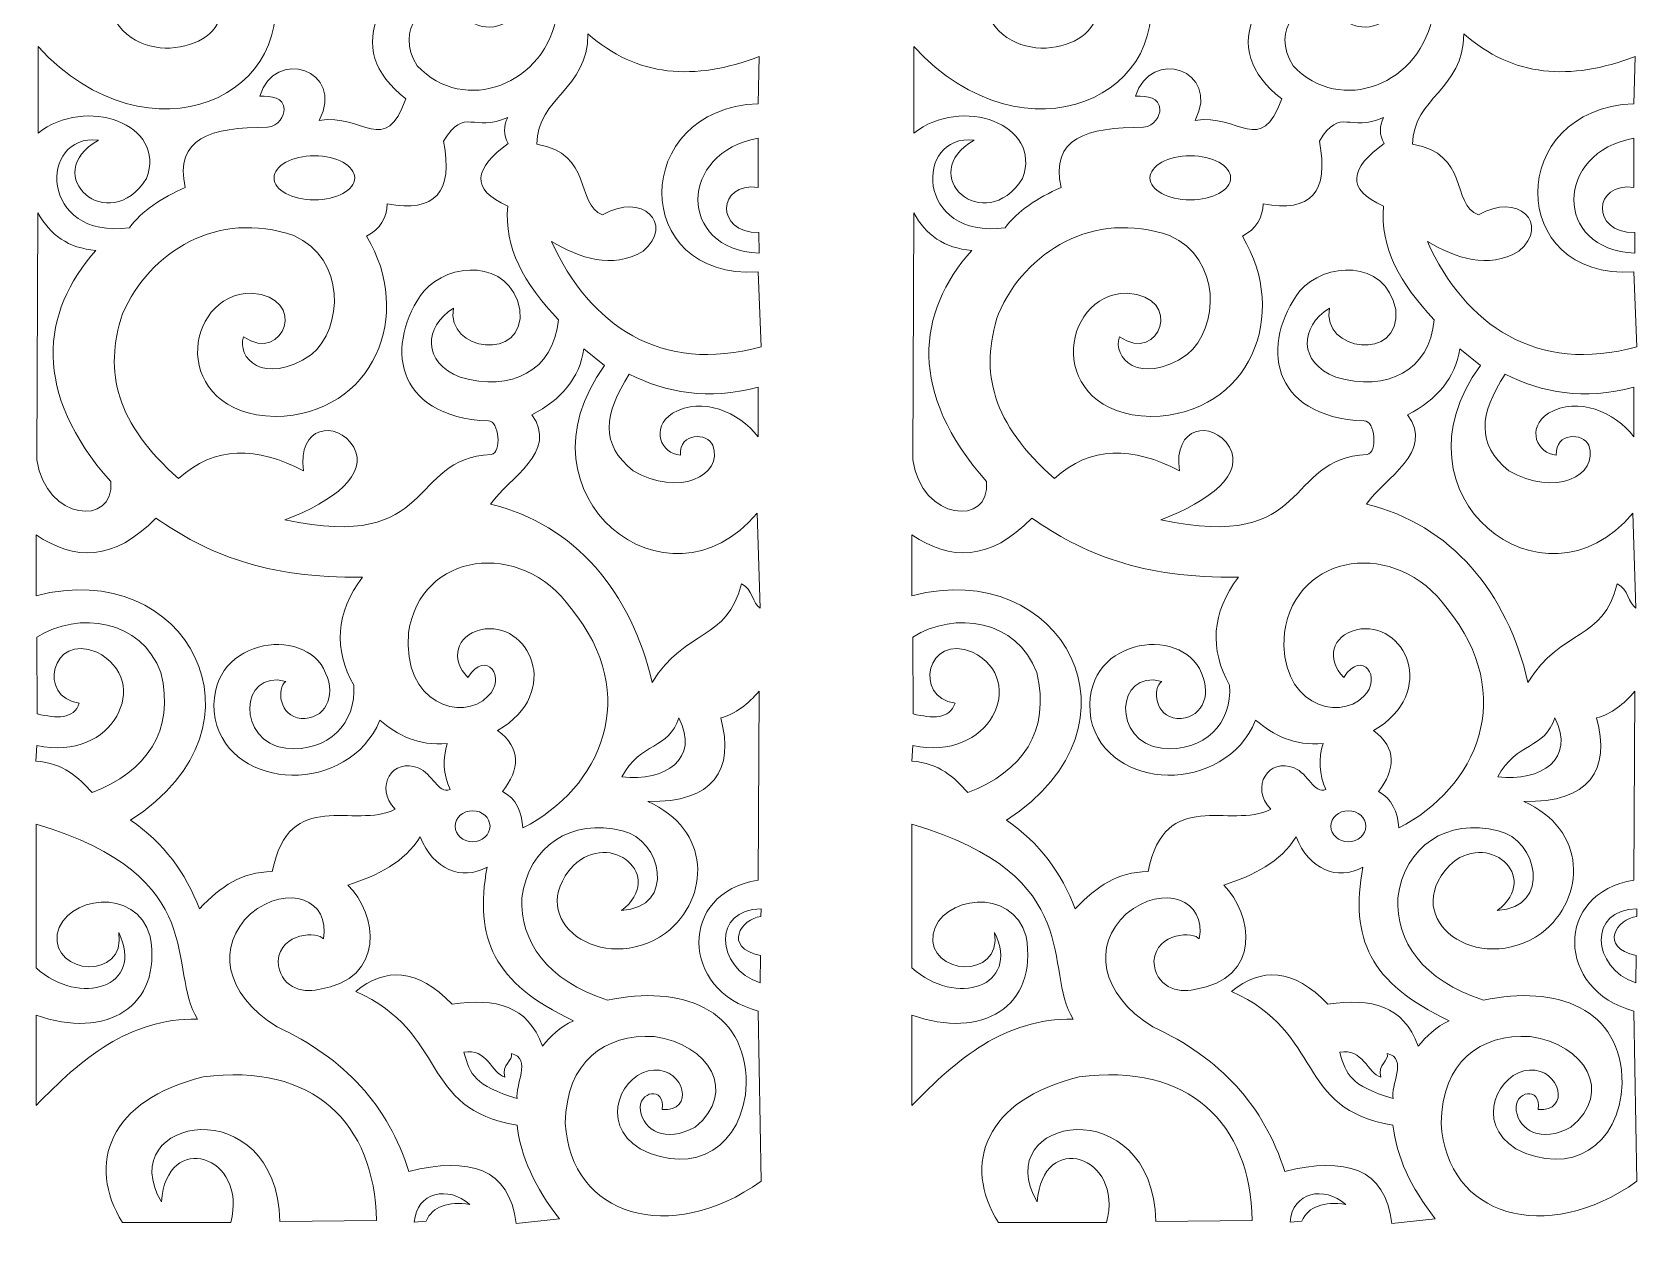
# Model space of a CAD drawing. Header units: centimetres. Extents: x -28 to 27.9, y -37.3 to 36.5.
# Drawn here: x -28 to 27.9, y -37.3 to 5 of the extents above; entities that cross this region are included whole.
import ezdxf

# ---------------------------------------------------------------- set-up
doc = ezdxf.new("R2010")
doc.units = ezdxf.units.CM
doc.header["$MEASUREMENT"] = 0
doc.layers.add('layer 1', color=7, linetype='Continuous')

msp = doc.modelspace()

# ---------------------------------------------------------------- linework, layer by layer
at = {"layer": 'layer 1', "color": 142, "lineweight": 9}
for centre, major_axis, ratio in [((-18.13329, -0.11687), (1.40384, 0), 0.54666486), ((-12.62921, -22.67544), (0.60776, 0), 0.88732394)]:
    msp.add_ellipse(centre, major_axis=major_axis, ratio=ratio, dxfattribs=at)
at = {"layer": 'layer 1', "color": 242, "lineweight": 9}
for centre, major_axis, ratio in [((12.34673, -0.11687), (1.40384, 0), 0.54666486), ((17.85081, -22.67544), (0.60776, 0), 0.88732394)]:
    msp.add_ellipse(centre, major_axis=major_axis, ratio=ratio, dxfattribs=at)
at = {"layer": 'layer 1', "color": 142, "lineweight": 9}
for points, knots in [([(-12.13463, 17.32818), (-13.34751, 17.15406), (-14.02668, 17.63919), (-14.46329, 18.42402), (-14.46329, 18.42402), (-15.19386, 17.67066), (-16.01574, 17.16841), (-16.92893, 16.91724), (-16.92893, 16.91724), (-14.8651, 14.85053), (-17.41226, 11.71098), (-19.53713, 13.3536), (-19.53713, 13.3536), (-20.81126, 14.94777), (-18.39053, 16.00138), (-17.79089, 14.44928), (-17.79089, 14.44928), (-16.89752, 15.90758), (-18.5411, 16.76924), (-20.03361, 16.02432), (-20.03361, 16.02432), (-21.90465, 14.98772), (-21.04685, 11.95895), (-18.78385, 11.57312), (-18.78385, 11.57312), (-16.81356, 10.5474), (-15.40115, 9.09506), (-14.98321, 6.88224), (-14.98321, 6.88224), (-11.71686, 9.30701), (-10.09359, 6.17793), (-11.46534, 5.28534), (-11.46534, 5.28534), (-12.23003, 4.88588), (-12.99158, 5.30722), (-13.10001, 5.992), (-13.10001, 5.992), (-14.3475, 6.22326), (-15.34842, 5.02188), (-14.55521, 3.78352), (-14.55521, 3.78352), (-12.93022, 2.05619), (-10.05694, 3.09694), (-9.67601, 5.6496), (-9.67601, 5.6496), (-10.46447, 6.5812), (-11.02238, 7.53706), (-10.94289, 8.56), (-10.94289, 8.56), (-14.86337, 9.34182), (-13.03153, 11.52747), (-16.69521, 13.11392), (-16.69521, 13.11392), (-15.5881, 14.15824), (-13.91605, 13.83296), (-13.47665, 12.80576), (-13.47665, 12.80576), (-11.98425, 13.07988), (-10.79156, 12.78321), (-10.25809, 11.23072), (-10.25809, 11.23072), (-10.04482, 11.60452), (-9.72953, 11.94122), (-9.26513, 12.22368), (-9.26513, 12.22368), (-11.84663, 13.56674), (-12.65759, 15.30034), (-12.13463, 17.32818)], [0, 0, 0, 0, 0.05555556, 0.05555556, 0.05555556, 0.05555556, 0.11111111, 0.11111111, 0.11111111, 0.11111111, 0.16666667, 0.16666667, 0.16666667, 0.16666667, 0.22222222, 0.22222222, 0.22222222, 0.22222222, 0.27777778, 0.27777778, 0.27777778, 0.27777778, 0.33333333, 0.33333333, 0.33333333, 0.33333333, 0.38888889, 0.38888889, 0.38888889, 0.38888889, 0.44444444, 0.44444444, 0.44444444, 0.44444444, 0.5, 0.5, 0.5, 0.5, 0.55555556, 0.55555556, 0.55555556, 0.55555556, 0.61111111, 0.61111111, 0.61111111, 0.61111111, 0.66666667, 0.66666667, 0.66666667, 0.66666667, 0.72222222, 0.72222222, 0.72222222, 0.72222222, 0.77777778, 0.77777778, 0.77777778, 0.77777778, 0.83333333, 0.83333333, 0.83333333, 0.83333333, 0.88888889, 0.88888889, 0.88888889, 0.88888889, 1, 1, 1, 1]), ([(-27.75035, 1.4385), (-27.75035, 1.4385), (-27.75035, 4.45206), (-27.75035, 4.45206), (-27.75035, 4.45206), (-23.87341, 0.23435), (-18.44199, 2.76417), (-19.66853, 6.98619), (-19.66853, 6.98619), (-20.8209, 9.81019), (-25.46573, 7.92618), (-23.27967, 5.85388), (-23.27967, 5.85388), (-22.44305, 7.12684), (-21.10994, 6.28834), (-21.38609, 5.61536), (-21.38609, 5.61536), (-21.54304, 4.14585), (-25.05834, 3.58658), (-25.42641, 6.40288), (-25.42641, 6.40288), (-25.41306, 9.00958), (-23.21454, 10.45047), (-20.46161, 10.272), (-20.46161, 10.272), (-17.9335, 10.11801), (-15.85628, 8.08642), (-15.87345, 5.61536), (-15.87345, 5.61536), (-16.38705, 4.50827), (-16.07889, 3.5153), (-14.94897, 2.63648), (-14.94897, 2.63648), (-15.67154, 0.60053), (-16.44053, 2.1385), (-17.96209, 1.8832), (-17.96209, 1.8832), (-17.04617, 3.63945), (-19.53428, 4.44694), (-20.03361, 2.72208), (-20.03361, 2.72208), (-19.61328, 2.75435), (-19.2041, 2.66419), (-19.18617, 2.27696), (-19.18617, 2.27696), (-19.18258, 2.04319), (-19.37807, 1.68559), (-19.75969, 1.64352), (-19.75969, 1.64352), (-21.74587, 1.64942), (-23.00712, 1.27285), (-22.62729, -0.45368), (-22.62729, -0.45368), (-23.46908, -0.81887), (-24.13963, -1.2697), (-24.57041, -1.84896), (-24.57041, -1.84896), (-27.70714, -2.29195), (-27.75035, 1.4385), (-25.64897, 1.1984), (-25.64897, 1.1984), (-27.74903, 0), (-25.28947, -2.20848), (-23.97121, -0.13696), (-23.97121, -0.13696), (-23.25468, 1.75896), (-26.10711, 2.75409), (-27.75035, 1.4385)], [0, 0, 0, 0, 0.05555556, 0.05555556, 0.05555556, 0.05555556, 0.11111111, 0.11111111, 0.11111111, 0.11111111, 0.16666667, 0.16666667, 0.16666667, 0.16666667, 0.22222222, 0.22222222, 0.22222222, 0.22222222, 0.27777778, 0.27777778, 0.27777778, 0.27777778, 0.33333333, 0.33333333, 0.33333333, 0.33333333, 0.38888889, 0.38888889, 0.38888889, 0.38888889, 0.44444444, 0.44444444, 0.44444444, 0.44444444, 0.5, 0.5, 0.5, 0.5, 0.55555556, 0.55555556, 0.55555556, 0.55555556, 0.61111111, 0.61111111, 0.61111111, 0.61111111, 0.66666667, 0.66666667, 0.66666667, 0.66666667, 0.72222222, 0.72222222, 0.72222222, 0.72222222, 0.77777778, 0.77777778, 0.77777778, 0.77777778, 0.83333333, 0.83333333, 0.83333333, 0.83333333, 0.88888889, 0.88888889, 0.88888889, 0.88888889, 1, 1, 1, 1]), ([(-2.65409, 4.1096), (-4.90137, 3.2408), (-6.91324, 3.39206), (-8.61269, 4.89725), (-8.61269, 4.89725), (-8.62473, 2.93385), (-10.36589, 2.69957), (-10.39505, 1.06144), (-10.39505, 1.06144), (-8.41483, 0.71904), (-9.0711, -1.01008), (-8.10097, -1.40384), (-8.10097, -1.40384), (-6.73707, -0.59919), (-5.58431, -1.70627), (-6.69713, -2.67072), (-6.69713, -2.67072), (-7.78643, -3.31023), (-8.87781, -2.90495), (-9.88145, -2.32832), (-9.88145, -2.32832), (-8.56056, -5.24768), (-6.0725, -6.95409), (-2.58833, -5.992), (-2.58833, -5.992), (-2.58833, -5.992), (-2.69105, -3.38976), (-2.69105, -3.38976), (-2.69105, -3.38976), (-7.15658, -3.66368), (-7.15086, 2.29408), (-2.69105, 2.46528), (-2.69105, 2.46528), (-2.69105, 2.46528), (-2.65409, 4.1096), (-2.65409, 4.1096)], [0, 0, 0, 0, 0.1, 0.1, 0.1, 0.1, 0.2, 0.2, 0.2, 0.2, 0.3, 0.3, 0.3, 0.3, 0.4, 0.4, 0.4, 0.4, 0.5, 0.5, 0.5, 0.5, 0.6, 0.6, 0.6, 0.6, 0.7, 0.7, 0.7, 0.7, 0.8, 0.8, 0.8, 0.8, 1, 1, 1, 1]), ([(-11.40513, 1.98592), (-12.59497, 1.43523), (-12.88601, 2.3911), (-13.63929, 1.16416), (-13.63929, 1.16416), (-13.28832, -0.61631), (-13.9379, -1.33829), (-15.59571, -1.01874), (-15.59571, -1.01874), (-15.60712, -1.50951), (-15.8468, -1.88615), (-16.31475, -2.14866), (-16.31475, -2.14866), (-14.6725, -4.85643), (-16.03196, -8.34031), (-19.50289, -8.42304), (-19.50289, -8.42304), (-23.21359, -8.30531), (-22.69722, -4.14805), (-20.32743, -4.12688), (-20.32743, -4.12688), (-18.33946, -4.24044), (-19.18585, -6.6017), (-20.59857, -5.6496), (-20.59857, -5.6496), (-20.84027, -6.33746), (-19.94637, -7.3989), (-18.23601, -6.26592), (-18.23601, -6.26592), (-17.12977, -5.33886), (-17.02615, -2.92465), (-18.85233, -2.12288), (-18.85233, -2.12288), (-21.51163, -1.20981), (-23.86847, -2.68212), (-24.81009, -4.84496), (-24.81009, -4.84496), (-25.48063, -6.89936), (-25.0241, -8.66272), (-22.85841, -10.58016), (-22.85841, -10.58016), (-21.60293, -9.42168), (-20.13061, -9.45591), (-18.50993, -10.30624), (-18.50993, -10.30624), (-18.74105, -8.76542), (-17.36575, -8.50291), (-16.76369, -9.48448), (-16.76369, -9.48448), (-16.25577, -10.42036), (-17.41992, -11.34484), (-19.16049, -12.01824), (-19.16049, -12.01824), (-13.82692, -13.14139), (-14.9257, -9.88855), (-11.97865, -9.74128), (-11.97865, -9.74128), (-11.59486, -9.6942), (-11.71041, -8.5386), (-12.07709, -8.57284), (-12.07709, -8.57284), (-15.39196, -8.43552), (-15.69155, -5.86679), (-14.31553, -4.04032), (-14.31553, -4.04032), (-13.46952, -3.07374), (-11.35639, -2.8951), (-10.97834, -4.69629), (-10.97834, -4.69629), (-10.79162, -6.53987), (-13.58364, -6.15195), (-13.28954, -4.64493), (-13.28954, -4.64493), (-14.33385, -5.30118), (-14.37258, -6.53412), (-13.06577, -7.05344), (-13.06577, -7.05344), (-11.28387, -7.56847), (-9.80585, -6.83801), (-9.64177, -5.0504), (-9.64177, -5.0504), (-10.83782, -3.7807), (-11.53999, -2.54237), (-11.40513, -1.09568), (-11.40513, -1.09568), (-12.73339, -0.51645), (-12.57073, 0.22542), (-11.38801, 1.07856), (-11.38801, 1.07856), (-11.55352, 1.38103), (-11.55922, 1.68348), (-11.40513, 1.98592)], [0, 0, 0, 0, 0.04166667, 0.04166667, 0.04166667, 0.04166667, 0.08333333, 0.08333333, 0.08333333, 0.08333333, 0.125, 0.125, 0.125, 0.125, 0.16666667, 0.16666667, 0.16666667, 0.16666667, 0.20833333, 0.20833333, 0.20833333, 0.20833333, 0.25, 0.25, 0.25, 0.25, 0.29166667, 0.29166667, 0.29166667, 0.29166667, 0.33333333, 0.33333333, 0.33333333, 0.33333333, 0.375, 0.375, 0.375, 0.375, 0.41666667, 0.41666667, 0.41666667, 0.41666667, 0.45833333, 0.45833333, 0.45833333, 0.45833333, 0.5, 0.5, 0.5, 0.5, 0.54166667, 0.54166667, 0.54166667, 0.54166667, 0.58333333, 0.58333333, 0.58333333, 0.58333333, 0.625, 0.625, 0.625, 0.625, 0.66666667, 0.66666667, 0.66666667, 0.66666667, 0.70833333, 0.70833333, 0.70833333, 0.70833333, 0.75, 0.75, 0.75, 0.75, 0.79166667, 0.79166667, 0.79166667, 0.79166667, 0.83333333, 0.83333333, 0.83333333, 0.83333333, 0.875, 0.875, 0.875, 0.875, 0.91666667, 0.91666667, 0.91666667, 0.91666667, 1, 1, 1, 1]), ([(-2.66297, -2.01962), (-2.66297, -2.01962), (-2.65681, -2.7392), (-2.65681, -2.7392), (-2.65681, -2.7392), (-5.53017, -2.60224), (-5.44457, 0.78752), (-2.69105, 1.26688), (-2.69105, 1.26688), (-2.69105, 1.26688), (-2.69105, -0.44512), (-2.69105, -0.44512), (-2.69105, -0.44512), (-4.10621, -0.25093), (-4.21527, -2.03408), (-2.66297, -2.01962)], [0, 0, 0, 0, 0.2, 0.2, 0.2, 0.2, 0.4, 0.4, 0.4, 0.4, 0.6, 0.6, 0.6, 0.6, 1, 1, 1, 1]), ([(-27.75473, -1.33536), (-27.33816, -2.09006), (-26.69902, -2.56656), (-25.73457, -2.63648), (-25.73457, -2.63648), (-27.66061, -4.80499), (-27.95735, -7.58984), (-25.22097, -10.68288), (-25.22097, -10.68288), (-25.07544, -12.26402), (-27.47796, -12.04708), (-27.78897, -9.9296), (-27.78897, -9.9296), (-27.78897, -9.9296), (-27.75473, -1.33536), (-27.75473, -1.33536)], [0, 0, 0, 0, 0.2, 0.2, 0.2, 0.2, 0.4, 0.4, 0.4, 0.4, 0.6, 0.6, 0.6, 0.6, 1, 1, 1, 1]), ([(-8.75153, -6.06048), (-8.90917, -7.08411), (-9.54118, -7.8331), (-10.56625, -8.35456), (-10.56625, -8.35456), (-9.62465, -9.66709), (-11.35377, -10.5345), (-12.00433, -11.4704), (-12.00433, -11.4704), (-9.05866, -12.16407), (-7.0901, -14.55688), (-6.38147, -17.67021), (-6.38147, -17.67021), (-5.19128, -15.7748), (-3.76141, -16.22484), (-3.27313, -14.24384), (-3.27313, -14.24384), (-2.87652, -14.42074), (-2.89079, -14.92293), (-2.62257, -15.08272), (-2.62257, -15.08272), (-2.62257, -15.08272), (-2.72529, -11.77856), (-2.72529, -11.77856), (-2.72529, -11.77856), (-5.82545, -15.51072), (-11.33523, -11.15653), (-8.03249, -6.64256), (-8.03249, -6.64256), (-8.03249, -6.64256), (-8.75153, -6.06048), (-8.75153, -6.06048)], [0, 0, 0, 0, 0.11111111, 0.11111111, 0.11111111, 0.11111111, 0.22222222, 0.22222222, 0.22222222, 0.22222222, 0.33333333, 0.33333333, 0.33333333, 0.33333333, 0.44444444, 0.44444444, 0.44444444, 0.44444444, 0.55555556, 0.55555556, 0.55555556, 0.55555556, 0.66666667, 0.66666667, 0.66666667, 0.66666667, 0.77777778, 0.77777778, 0.77777778, 0.77777778, 1, 1, 1, 1]), ([(-7.17649, -6.95072), (-8.06982, -8.32893), (-8.18973, -9.38468), (-7.03953, -10.30624), (-7.03953, -10.30624), (-5.4759, -11.23071), (-3.88375, -10.48883), (-4.26609, -9.416), (-4.26609, -9.416), (-4.45869, -8.98514), (-5.43025, -8.94805), (-5.39601, -9.7584), (-5.39601, -9.7584), (-6.06016, -9.7202), (-6.45606, -8.82964), (-5.66993, -8.3032), (-5.66993, -8.3032), (-4.61349, -7.70969), (-3.37657, -8.26324), (-2.69105, -9.12496), (-2.69105, -9.12496), (-2.69105, -9.12496), (-2.69105, -7.39584), (-2.69105, -7.39584), (-2.69105, -7.39584), (-4.44308, -7.86392), (-5.88114, -7.57855), (-7.17649, -6.95072)], [0, 0, 0, 0, 0.125, 0.125, 0.125, 0.125, 0.25, 0.25, 0.25, 0.25, 0.375, 0.375, 0.375, 0.375, 0.5, 0.5, 0.5, 0.5, 0.625, 0.625, 0.625, 0.625, 0.75, 0.75, 0.75, 0.75, 1, 1, 1, 1]), ([(-27.81884, -12.53346), (-27.81884, -12.53346), (-27.81884, -14.65665), (-27.81884, -14.65665), (-27.81884, -14.65665), (-22.60992, -13.26459), (-19.37512, -19.13232), (-24.53132, -22.46451), (-24.53132, -22.46451), (-23.36847, -23.24932), (-22.61223, -24.3052), (-22.13417, -25.54656), (-22.13417, -25.54656), (-21.3494, -24.73894), (-20.69303, -24.28516), (-19.60004, -24.24525), (-19.60004, -24.24525), (-18.99699, -21.28238), (-16.75042, -22.80495), (-15.32561, -22.0848), (-15.32561, -22.0848), (-16.0789, -21.29728), (-15.3827, -20.27008), (-14.52097, -20.64672), (-14.52097, -20.64672), (-14.01308, -20.83789), (-13.83903, -21.55978), (-13.40817, -21.4), (-13.40817, -21.4), (-13.65428, -20.86357), (-13.67568, -20.32713), (-13.51089, -19.79072), (-13.51089, -19.79072), (-14.5234, -19.88889), (-15.23237, -19.50497), (-15.85633, -18.98608), (-15.85633, -18.98608), (-16.93136, -21.59423), (-21.03016, -21.49147), (-21.59153, -18.93472), (-21.59153, -18.93472), (-22.03096, -16.1256), (-18.41258, -15.62424), (-17.74488, -17.34624), (-17.74488, -17.34624), (-17.35113, -18.17085), (-17.78804, -18.97179), (-18.59553, -18.92616), (-18.59553, -18.92616), (-19.35737, -18.84645), (-19.46041, -17.88611), (-19.12625, -17.6336), (-19.12625, -17.6336), (-20.74597, -17.19492), (-20.85288, -19.75932), (-19.12625, -19.96192), (-19.12625, -19.96192), (-17.64523, -20.11895), (-16.65225, -19.05754), (-16.76369, -17.77056), (-16.76369, -17.77056), (-17.45706, -16.51508), (-17.4057, -15.25961), (-16.45553, -14.00416), (-16.45553, -14.00416), (-19.81618, -14.06901), (-21.93025, -13.16431), (-23.64593, -11.94976), (-23.64593, -11.94976), (-25.11181, -13.46768), (-26.48994, -13.43538), (-27.81884, -12.53346)], [0, 0, 0, 0, 0.05263158, 0.05263158, 0.05263158, 0.05263158, 0.10526316, 0.10526316, 0.10526316, 0.10526316, 0.15789474, 0.15789474, 0.15789474, 0.15789474, 0.21052632, 0.21052632, 0.21052632, 0.21052632, 0.26315789, 0.26315789, 0.26315789, 0.26315789, 0.31578947, 0.31578947, 0.31578947, 0.31578947, 0.36842105, 0.36842105, 0.36842105, 0.36842105, 0.42105263, 0.42105263, 0.42105263, 0.42105263, 0.47368421, 0.47368421, 0.47368421, 0.47368421, 0.52631579, 0.52631579, 0.52631579, 0.52631579, 0.57894737, 0.57894737, 0.57894737, 0.57894737, 0.63157895, 0.63157895, 0.63157895, 0.63157895, 0.68421053, 0.68421053, 0.68421053, 0.68421053, 0.73684211, 0.73684211, 0.73684211, 0.73684211, 0.78947368, 0.78947368, 0.78947368, 0.78947368, 0.84210526, 0.84210526, 0.84210526, 0.84210526, 0.89473684, 0.89473684, 0.89473684, 0.89473684, 1, 1, 1, 1]), ([(-11.75513, -19.34552), (-10.92767, -19.95469), (-10.99044, -20.69656), (-11.58393, -21.4684), (-11.58393, -21.4684), (-11.11024, -21.71593), (-10.9144, -22.16822), (-10.87441, -22.73536), (-10.87441, -22.73536), (-8.1633, -21.33743), (-6.72509, -18.12466), (-9.19665, -15.09984), (-9.19665, -15.09984), (-10.9486, -12.64028), (-14.46008, -13.14239), (-14.85385, -15.93864), (-14.85385, -15.93864), (-15.09098, -18.40396), (-12.99423, -19.06715), (-12.09291, -18.15409), (-12.09291, -18.15409), (-11.43093, -17.52065), (-12.14308, -16.48262), (-12.79185, -17.49664), (-12.79185, -17.49664), (-13.41102, -16.85749), (-13.20558, -16.0443), (-12.34673, -15.836), (-12.34673, -15.836), (-10.66579, -15.47646), (-9.46422, -18.01019), (-11.75513, -19.34552)], [0, 0, 0, 0, 0.11111111, 0.11111111, 0.11111111, 0.11111111, 0.22222222, 0.22222222, 0.22222222, 0.22222222, 0.33333333, 0.33333333, 0.33333333, 0.33333333, 0.44444444, 0.44444444, 0.44444444, 0.44444444, 0.55555556, 0.55555556, 0.55555556, 0.55555556, 0.66666667, 0.66666667, 0.66666667, 0.66666667, 0.77777778, 0.77777778, 0.77777778, 0.77777778, 1, 1, 1, 1]), ([(-27.78897, -16.0928), (-26.33337, -15.17714), (-24.15697, -15.48089), (-23.47473, -17.32544), (-23.47473, -17.32544), (-22.98253, -19.36699), (-23.97264, -20.77369), (-25.87153, -21.50272), (-25.87153, -21.50272), (-26.34874, -20.97238), (-26.86364, -20.47794), (-27.82321, -20.40704), (-27.82321, -20.40704), (-27.82321, -20.40704), (-27.78897, -19.8592), (-27.78897, -19.8592), (-27.78897, -19.8592), (-25.13821, -20.47554), (-23.72581, -17.61365), (-25.70889, -16.61496), (-25.70889, -16.61496), (-27.29823, -15.94271), (-27.78054, -18.2012), (-26.31665, -18.38688), (-26.31665, -18.38688), (-26.5031, -18.9716), (-27.11062, -18.91467), (-27.77828, -18.76608), (-27.77828, -18.76608), (-27.77828, -18.76608), (-27.78897, -16.0928), (-27.78897, -16.0928)], [0, 0, 0, 0, 0.11111111, 0.11111111, 0.11111111, 0.11111111, 0.22222222, 0.22222222, 0.22222222, 0.22222222, 0.33333333, 0.33333333, 0.33333333, 0.33333333, 0.44444444, 0.44444444, 0.44444444, 0.44444444, 0.55555556, 0.55555556, 0.55555556, 0.55555556, 0.66666667, 0.66666667, 0.66666667, 0.66666667, 0.77777778, 0.77777778, 0.77777778, 0.77777778, 1, 1, 1, 1]), ([(-2.65681, -17.976), (-3.04199, -18.42401), (-3.46999, -18.77212), (-3.99217, -18.90048), (-3.99217, -18.90048), (-3.49709, -20.71806), (-4.2475, -21.85938), (-6.52593, -21.81088), (-6.52593, -21.81088), (-4.33454, -22.79241), (-4.32883, -25.14356), (-5.90961, -26.39904), (-5.90961, -26.39904), (-8.12237, -27.93057), (-10.8822, -25.93614), (-9.12312, -24.04939), (-9.12312, -24.04939), (-7.82826, -22.77989), (-5.87222, -24.39885), (-7.45041, -25.61152), (-7.45041, -25.61152), (-5.52725, -25.49168), (-6.04655, -23.12912), (-7.41617, -22.83808), (-7.41617, -22.83808), (-9.19094, -22.38724), (-10.68038, -23.35737), (-10.90865, -25.1664), (-10.90865, -25.1664), (-10.97715, -26.68153), (-10.05266, -28.034), (-7.92977, -28.72736), (-7.92977, -28.72736), (-5.38526, -28.18512), (-3.11257, -29.00114), (-3.10193, -31.62064), (-3.10193, -31.62064), (-3.18074, -33.81826), (-4.91202, -34.86716), (-6.79985, -33.8976), (-6.79985, -33.8976), (-8.27929, -32.99094), (-7.40046, -31.20903), (-6.32049, -31.1584), (-6.32049, -31.1584), (-5.24764, -31.09561), (-4.87955, -32.63356), (-6.02945, -32.528), (-6.02945, -32.528), (-5.90182, -31.70027), (-6.88565, -31.88429), (-6.78954, -32.57492), (-6.78954, -32.57492), (-6.66753, -33.2442), (-5.93339, -33.71649), (-4.88241, -33.14432), (-4.88241, -33.14432), (-3.39141, -31.90844), (-4.38689, -30.27231), (-6.3039, -29.98893), (-6.3039, -29.98893), (-8.04489, -29.9028), (-9.36455, -30.86213), (-9.40209, -33.00736), (-9.40209, -33.00736), (-9.21526, -36.25534), (-5.75417, -37.27545), (-2.58833, -35.02752), (-2.58833, -35.02752), (-2.58833, -35.02752), (-2.69105, -29.104), (-2.69105, -29.104), (-2.69105, -29.104), (-5.40742, -28.39065), (-5.4759, -24.98948), (-2.69105, -24.55008), (-2.69105, -24.55008), (-2.69105, -24.55008), (-2.65681, -17.976), (-2.65681, -17.976)], [0, 0, 0, 0, 0.04761905, 0.04761905, 0.04761905, 0.04761905, 0.0952381, 0.0952381, 0.0952381, 0.0952381, 0.14285714, 0.14285714, 0.14285714, 0.14285714, 0.19047619, 0.19047619, 0.19047619, 0.19047619, 0.23809524, 0.23809524, 0.23809524, 0.23809524, 0.28571429, 0.28571429, 0.28571429, 0.28571429, 0.33333333, 0.33333333, 0.33333333, 0.33333333, 0.38095238, 0.38095238, 0.38095238, 0.38095238, 0.42857143, 0.42857143, 0.42857143, 0.42857143, 0.47619048, 0.47619048, 0.47619048, 0.47619048, 0.52380952, 0.52380952, 0.52380952, 0.52380952, 0.57142857, 0.57142857, 0.57142857, 0.57142857, 0.61904762, 0.61904762, 0.61904762, 0.61904762, 0.66666667, 0.66666667, 0.66666667, 0.66666667, 0.71428571, 0.71428571, 0.71428571, 0.71428571, 0.76190476, 0.76190476, 0.76190476, 0.76190476, 0.80952381, 0.80952381, 0.80952381, 0.80952381, 0.85714286, 0.85714286, 0.85714286, 0.85714286, 0.9047619, 0.9047619, 0.9047619, 0.9047619, 1, 1, 1, 1]), ([(-7.43329, -20.95488), (-5.92103, -21.12608), (-4.71123, -20.34429), (-5.44737, -18.90048), (-5.44737, -18.90048), (-5.78407, -19.99616), (-6.78844, -19.73936), (-7.43329, -20.95488)], [0, 0, 0, 0, 0.33333333, 0.33333333, 0.33333333, 0.33333333, 1, 1, 1, 1]), ([(-27.81884, -22.60149), (-27.81884, -22.60149), (-27.81884, -27.60126), (-27.81884, -27.60126), (-27.81884, -27.60126), (-26.2968, -28.97592), (-24.01853, -28.27393), (-24.94226, -26.36844), (-24.94226, -26.36844), (-24.67992, -28.05055), (-27.28719, -27.84775), (-27.08277, -26.43139), (-27.08277, -26.43139), (-26.8278, -25.10683), (-24.33155, -24.75345), (-23.84641, -26.50539), (-23.84641, -26.50539), (-23.4086, -28.96085), (-25.39758, -30.11658), (-27.81884, -29.24502), (-27.81884, -29.24502), (-27.81884, -29.24502), (-27.81884, -32.39556), (-27.81884, -32.39556), (-27.81884, -32.39556), (-26.25615, -30.7723), (-24.59034, -29.35528), (-22.20266, -29.382), (-22.20266, -29.382), (-23.2872, -27.68108), (-21.66678, -24.42794), (-27.81884, -22.60149)], [0, 0, 0, 0, 0.11111111, 0.11111111, 0.11111111, 0.11111111, 0.22222222, 0.22222222, 0.22222222, 0.22222222, 0.33333333, 0.33333333, 0.33333333, 0.33333333, 0.44444444, 0.44444444, 0.44444444, 0.44444444, 0.55555556, 0.55555556, 0.55555556, 0.55555556, 0.66666667, 0.66666667, 0.66666667, 0.66666667, 0.77777778, 0.77777778, 0.77777778, 0.77777778, 1, 1, 1, 1]), ([(-14.45145, -23.04122), (-14.99212, -23.92691), (-15.92563, -24.38409), (-16.96913, -24.72128), (-16.96913, -24.72128), (-15.95904, -25.71424), (-15.6082, -27.98611), (-17.98769, -28.35359), (-17.98769, -28.35359), (-18.57945, -28.49518), (-19.35792, -28.26058), (-19.39726, -27.36852), (-19.39726, -27.36852), (-19.30644, -26.33246), (-17.98392, -26.34319), (-17.8189, -26.59602), (-17.8189, -26.59602), (-17.56215, -25.23621), (-19.04798, -24.64693), (-20.35718, -25.7209), (-20.35718, -25.7209), (-21.53845, -26.82227), (-21.29476, -28.49908), (-19.43441, -29.65184), (-19.43441, -29.65184), (-17.08325, -30.73611), (-15.55386, -32.41386), (-14.84625, -34.68512), (-14.84625, -34.68512), (-12.75399, -34.17285), (-11.33444, -34.54662), (-11.11409, -36.49984), (-11.11409, -36.49984), (-11.11409, -36.49984), (-9.60753, -36.32864), (-9.60753, -36.32864), (-9.60753, -36.32864), (-10.46354, -35.24436), (-10.95432, -34.16009), (-11.07985, -33.07584), (-11.07985, -33.07584), (-14.49244, -32.51658), (-13.45382, -29.86869), (-16.69521, -28.4192), (-16.69521, -28.4192), (-15.6623, -27.58314), (-14.55519, -27.60026), (-13.33969, -28.86432), (-13.33969, -28.86432), (-11.81591, -28.6587), (-10.71736, -28.88977), (-10.19817, -30.32808), (-10.19817, -30.32808), (-9.91429, -29.97317), (-9.58512, -29.66199), (-9.11857, -29.4441), (-9.11857, -29.4441), (-11.90631, -28.13157), (-12.57684, -26.56795), (-12.12313, -24.10266), (-12.12313, -24.10266), (-13.02703, -24.58416), (-13.987, -24.1861), (-14.45145, -23.04122)], [0, 0, 0, 0, 0.05882353, 0.05882353, 0.05882353, 0.05882353, 0.11764706, 0.11764706, 0.11764706, 0.11764706, 0.17647059, 0.17647059, 0.17647059, 0.17647059, 0.23529412, 0.23529412, 0.23529412, 0.23529412, 0.29411765, 0.29411765, 0.29411765, 0.29411765, 0.35294118, 0.35294118, 0.35294118, 0.35294118, 0.41176471, 0.41176471, 0.41176471, 0.41176471, 0.47058824, 0.47058824, 0.47058824, 0.47058824, 0.52941176, 0.52941176, 0.52941176, 0.52941176, 0.58823529, 0.58823529, 0.58823529, 0.58823529, 0.64705882, 0.64705882, 0.64705882, 0.64705882, 0.70588235, 0.70588235, 0.70588235, 0.70588235, 0.76470588, 0.76470588, 0.76470588, 0.76470588, 0.82352941, 0.82352941, 0.82352941, 0.82352941, 0.88235294, 0.88235294, 0.88235294, 0.88235294, 1, 1, 1, 1]), ([(-2.58833, -25.54304), (-4.28037, -25.55444), (-4.19476, -27.59172), (-2.62257, -28.12816), (-2.62257, -28.12816), (-2.62257, -28.12816), (-2.60988, -27.16983), (-2.60988, -27.16983), (-2.60988, -27.16983), (-3.93882, -26.88768), (-3.27645, -25.88342), (-2.59197, -25.81759), (-2.59197, -25.81759), (-2.59197, -25.81759), (-2.58833, -25.54304), (-2.58833, -25.54304)], [0, 0, 0, 0, 0.2, 0.2, 0.2, 0.2, 0.4, 0.4, 0.4, 0.4, 0.6, 0.6, 0.6, 0.6, 1, 1, 1, 1]), ([(-12.93147, -30.54047), (-12.69205, -31.33748), (-12.58641, -31.68056), (-11.07129, -32.15136), (-11.07129, -32.15136), (-11.18012, -31.72628), (-10.54057, -30.73896), (-11.27673, -30.58488), (-11.27673, -30.58488), (-11.19868, -30.84877), (-11.63778, -30.95025), (-11.50196, -31.40662), (-11.50196, -31.40662), (-11.95564, -31.28678), (-12.13539, -30.36071), (-12.93147, -30.54047)], [0, 0, 0, 0, 0.2, 0.2, 0.2, 0.2, 0.4, 0.4, 0.4, 0.4, 0.6, 0.6, 0.6, 0.6, 1, 1, 1, 1]), ([(-21.04369, -36.4656), (-21.04369, -36.4656), (-24.81009, -36.4656), (-24.81009, -36.4656), (-24.81009, -36.4656), (-26.08269, -34.43404), (-25.27235, -32.18561), (-22.00241, -31.39808), (-22.00241, -31.39808), (-18.18752, -30.88592), (-16.02469, -33.00595), (-15.97617, -36.39712), (-15.97617, -36.39712), (-15.97617, -36.39712), (-19.33169, -36.43136), (-19.33169, -36.43136), (-19.33169, -36.43136), (-19.44582, -31.78614), (-25.19814, -32.7677), (-23.45761, -35.74656), (-23.45761, -35.74656), (-23.28641, -33.23563), (-20.43474, -34.10088), (-21.04369, -36.4656)], [0, 0, 0, 0, 0.14285714, 0.14285714, 0.14285714, 0.14285714, 0.28571429, 0.28571429, 0.28571429, 0.28571429, 0.42857143, 0.42857143, 0.42857143, 0.42857143, 0.57142857, 0.57142857, 0.57142857, 0.57142857, 0.71428571, 0.71428571, 0.71428571, 0.71428571, 1, 1, 1, 1]), ([(-14.24705, -36.41424), (-14.24705, -36.41424), (-14.65793, -36.44848), (-14.65793, -36.44848), (-14.65793, -36.44848), (-14.56751, -35.39827), (-13.48006, -35.17037), (-12.72337, -35.83216), (-12.72337, -35.83216), (-13.4806, -35.72808), (-14.01486, -35.89061), (-14.24705, -36.41424)], [0, 0, 0, 0, 0.25, 0.25, 0.25, 0.25, 0.5, 0.5, 0.5, 0.5, 1, 1, 1, 1])]:
    msp.add_open_spline(points, degree=3, knots=knots, dxfattribs=at)
at = {"layer": 'layer 1', "color": 242, "lineweight": 9}
for points, knots in [([(18.34539, 17.32818), (17.13251, 17.15406), (16.45334, 17.63919), (16.01673, 18.42402), (16.01673, 18.42402), (15.28616, 17.67066), (14.46428, 17.16841), (13.55109, 16.91724), (13.55109, 16.91724), (15.61492, 14.85053), (13.06776, 11.71098), (10.94289, 13.3536), (10.94289, 13.3536), (9.66876, 14.94777), (12.08949, 16.00138), (12.68913, 14.44928), (12.68913, 14.44928), (13.5825, 15.90758), (11.93892, 16.76924), (10.44641, 16.02432), (10.44641, 16.02432), (8.57537, 14.98772), (9.43317, 11.95895), (11.69617, 11.57312), (11.69617, 11.57312), (13.66646, 10.5474), (15.07887, 9.09506), (15.49681, 6.88224), (15.49681, 6.88224), (18.76316, 9.30701), (20.38643, 6.17793), (19.01468, 5.28534), (19.01468, 5.28534), (18.24999, 4.88588), (17.48844, 5.30722), (17.38001, 5.992), (17.38001, 5.992), (16.13252, 6.22326), (15.1316, 5.02188), (15.92481, 3.78352), (15.92481, 3.78352), (17.5498, 2.05619), (20.42308, 3.09694), (20.80401, 5.6496), (20.80401, 5.6496), (20.01555, 6.5812), (19.45764, 7.53706), (19.53713, 8.56), (19.53713, 8.56), (15.61665, 9.34182), (17.44849, 11.52747), (13.78481, 13.11392), (13.78481, 13.11392), (14.89192, 14.15824), (16.56397, 13.83296), (17.00337, 12.80576), (17.00337, 12.80576), (18.49577, 13.07988), (19.68846, 12.78321), (20.22193, 11.23072), (20.22193, 11.23072), (20.4352, 11.60452), (20.75049, 11.94122), (21.21489, 12.22368), (21.21489, 12.22368), (18.63339, 13.56674), (17.82243, 15.30034), (18.34539, 17.32818)], [0, 0, 0, 0, 0.05555556, 0.05555556, 0.05555556, 0.05555556, 0.11111111, 0.11111111, 0.11111111, 0.11111111, 0.16666667, 0.16666667, 0.16666667, 0.16666667, 0.22222222, 0.22222222, 0.22222222, 0.22222222, 0.27777778, 0.27777778, 0.27777778, 0.27777778, 0.33333333, 0.33333333, 0.33333333, 0.33333333, 0.38888889, 0.38888889, 0.38888889, 0.38888889, 0.44444444, 0.44444444, 0.44444444, 0.44444444, 0.5, 0.5, 0.5, 0.5, 0.55555556, 0.55555556, 0.55555556, 0.55555556, 0.61111111, 0.61111111, 0.61111111, 0.61111111, 0.66666667, 0.66666667, 0.66666667, 0.66666667, 0.72222222, 0.72222222, 0.72222222, 0.72222222, 0.77777778, 0.77777778, 0.77777778, 0.77777778, 0.83333333, 0.83333333, 0.83333333, 0.83333333, 0.88888889, 0.88888889, 0.88888889, 0.88888889, 1, 1, 1, 1]), ([(2.72967, 1.4385), (2.72967, 1.4385), (2.72967, 4.45206), (2.72967, 4.45206), (2.72967, 4.45206), (6.60661, 0.23435), (12.03803, 2.76417), (10.81149, 6.98619), (10.81149, 6.98619), (9.65912, 9.81019), (5.01429, 7.92618), (7.20035, 5.85388), (7.20035, 5.85388), (8.03697, 7.12684), (9.37008, 6.28834), (9.09393, 5.61536), (9.09393, 5.61536), (8.93698, 4.14585), (5.42168, 3.58658), (5.05361, 6.40288), (5.05361, 6.40288), (5.06696, 9.00958), (7.26548, 10.45047), (10.01841, 10.272), (10.01841, 10.272), (12.54652, 10.11801), (14.62374, 8.08642), (14.60657, 5.61536), (14.60657, 5.61536), (14.09297, 4.50827), (14.40113, 3.5153), (15.53105, 2.63648), (15.53105, 2.63648), (14.80848, 0.60053), (14.03949, 2.1385), (12.51793, 1.8832), (12.51793, 1.8832), (13.43385, 3.63945), (10.94574, 4.44694), (10.44641, 2.72208), (10.44641, 2.72208), (10.86674, 2.75435), (11.27592, 2.66419), (11.29385, 2.27696), (11.29385, 2.27696), (11.29744, 2.04319), (11.10195, 1.68559), (10.72033, 1.64352), (10.72033, 1.64352), (8.73415, 1.64942), (7.4729, 1.27285), (7.85273, -0.45368), (7.85273, -0.45368), (7.01094, -0.81887), (6.34039, -1.2697), (5.90961, -1.84896), (5.90961, -1.84896), (2.77288, -2.29195), (2.72967, 1.4385), (4.83105, 1.1984), (4.83105, 1.1984), (2.73099, 0), (5.19055, -2.20848), (6.50881, -0.13696), (6.50881, -0.13696), (7.22534, 1.75896), (4.37291, 2.75409), (2.72967, 1.4385)], [0, 0, 0, 0, 0.05555556, 0.05555556, 0.05555556, 0.05555556, 0.11111111, 0.11111111, 0.11111111, 0.11111111, 0.16666667, 0.16666667, 0.16666667, 0.16666667, 0.22222222, 0.22222222, 0.22222222, 0.22222222, 0.27777778, 0.27777778, 0.27777778, 0.27777778, 0.33333333, 0.33333333, 0.33333333, 0.33333333, 0.38888889, 0.38888889, 0.38888889, 0.38888889, 0.44444444, 0.44444444, 0.44444444, 0.44444444, 0.5, 0.5, 0.5, 0.5, 0.55555556, 0.55555556, 0.55555556, 0.55555556, 0.61111111, 0.61111111, 0.61111111, 0.61111111, 0.66666667, 0.66666667, 0.66666667, 0.66666667, 0.72222222, 0.72222222, 0.72222222, 0.72222222, 0.77777778, 0.77777778, 0.77777778, 0.77777778, 0.83333333, 0.83333333, 0.83333333, 0.83333333, 0.88888889, 0.88888889, 0.88888889, 0.88888889, 1, 1, 1, 1]), ([(27.82593, 4.1096), (25.57865, 3.2408), (23.56678, 3.39206), (21.86733, 4.89725), (21.86733, 4.89725), (21.85529, 2.93385), (20.11413, 2.69957), (20.08497, 1.06144), (20.08497, 1.06144), (22.06519, 0.71904), (21.40892, -1.01008), (22.37905, -1.40384), (22.37905, -1.40384), (23.74295, -0.59919), (24.89571, -1.70627), (23.78289, -2.67072), (23.78289, -2.67072), (22.69359, -3.31023), (21.60221, -2.90495), (20.59857, -2.32832), (20.59857, -2.32832), (21.91946, -5.24768), (24.40752, -6.95409), (27.89169, -5.992), (27.89169, -5.992), (27.89169, -5.992), (27.78897, -3.38976), (27.78897, -3.38976), (27.78897, -3.38976), (23.32344, -3.66368), (23.32916, 2.29408), (27.78897, 2.46528), (27.78897, 2.46528), (27.78897, 2.46528), (27.82593, 4.1096), (27.82593, 4.1096)], [0, 0, 0, 0, 0.1, 0.1, 0.1, 0.1, 0.2, 0.2, 0.2, 0.2, 0.3, 0.3, 0.3, 0.3, 0.4, 0.4, 0.4, 0.4, 0.5, 0.5, 0.5, 0.5, 0.6, 0.6, 0.6, 0.6, 0.7, 0.7, 0.7, 0.7, 0.8, 0.8, 0.8, 0.8, 1, 1, 1, 1]), ([(19.07489, 1.98592), (17.88505, 1.43523), (17.59401, 2.3911), (16.84073, 1.16416), (16.84073, 1.16416), (17.1917, -0.61631), (16.54212, -1.33829), (14.88431, -1.01874), (14.88431, -1.01874), (14.8729, -1.50951), (14.63322, -1.88615), (14.16527, -2.14866), (14.16527, -2.14866), (15.80752, -4.85643), (14.44806, -8.34031), (10.97713, -8.42304), (10.97713, -8.42304), (7.26643, -8.30531), (7.7828, -4.14805), (10.15259, -4.12688), (10.15259, -4.12688), (12.14056, -4.24044), (11.29417, -6.6017), (9.88145, -5.6496), (9.88145, -5.6496), (9.63975, -6.33746), (10.53365, -7.3989), (12.24401, -6.26592), (12.24401, -6.26592), (13.35025, -5.33886), (13.45387, -2.92465), (11.62769, -2.12288), (11.62769, -2.12288), (8.96839, -1.20981), (6.61155, -2.68212), (5.66993, -4.84496), (5.66993, -4.84496), (4.99939, -6.89936), (5.45592, -8.66272), (7.62161, -10.58016), (7.62161, -10.58016), (8.87709, -9.42168), (10.34941, -9.45591), (11.97009, -10.30624), (11.97009, -10.30624), (11.73897, -8.76542), (13.11427, -8.50291), (13.71633, -9.48448), (13.71633, -9.48448), (14.22425, -10.42036), (13.0601, -11.34484), (11.31953, -12.01824), (11.31953, -12.01824), (16.6531, -13.14139), (15.55432, -9.88855), (18.50137, -9.74128), (18.50137, -9.74128), (18.88516, -9.6942), (18.76961, -8.5386), (18.40293, -8.57284), (18.40293, -8.57284), (15.08806, -8.43552), (14.78847, -5.86679), (16.16449, -4.04032), (16.16449, -4.04032), (17.0105, -3.07374), (19.12363, -2.8951), (19.50168, -4.69629), (19.50168, -4.69629), (19.6884, -6.53987), (16.89638, -6.15195), (17.19048, -4.64493), (17.19048, -4.64493), (16.14617, -5.30118), (16.10744, -6.53412), (17.41425, -7.05344), (17.41425, -7.05344), (19.19615, -7.56847), (20.67417, -6.83801), (20.83825, -5.0504), (20.83825, -5.0504), (19.6422, -3.7807), (18.94003, -2.54237), (19.07489, -1.09568), (19.07489, -1.09568), (17.74663, -0.51645), (17.90929, 0.22542), (19.09201, 1.07856), (19.09201, 1.07856), (18.9265, 1.38103), (18.9208, 1.68348), (19.07489, 1.98592)], [0, 0, 0, 0, 0.04166667, 0.04166667, 0.04166667, 0.04166667, 0.08333333, 0.08333333, 0.08333333, 0.08333333, 0.125, 0.125, 0.125, 0.125, 0.16666667, 0.16666667, 0.16666667, 0.16666667, 0.20833333, 0.20833333, 0.20833333, 0.20833333, 0.25, 0.25, 0.25, 0.25, 0.29166667, 0.29166667, 0.29166667, 0.29166667, 0.33333333, 0.33333333, 0.33333333, 0.33333333, 0.375, 0.375, 0.375, 0.375, 0.41666667, 0.41666667, 0.41666667, 0.41666667, 0.45833333, 0.45833333, 0.45833333, 0.45833333, 0.5, 0.5, 0.5, 0.5, 0.54166667, 0.54166667, 0.54166667, 0.54166667, 0.58333333, 0.58333333, 0.58333333, 0.58333333, 0.625, 0.625, 0.625, 0.625, 0.66666667, 0.66666667, 0.66666667, 0.66666667, 0.70833333, 0.70833333, 0.70833333, 0.70833333, 0.75, 0.75, 0.75, 0.75, 0.79166667, 0.79166667, 0.79166667, 0.79166667, 0.83333333, 0.83333333, 0.83333333, 0.83333333, 0.875, 0.875, 0.875, 0.875, 0.91666667, 0.91666667, 0.91666667, 0.91666667, 1, 1, 1, 1]), ([(27.81705, -2.01962), (27.81705, -2.01962), (27.82321, -2.7392), (27.82321, -2.7392), (27.82321, -2.7392), (24.94985, -2.60224), (25.03545, 0.78752), (27.78897, 1.26688), (27.78897, 1.26688), (27.78897, 1.26688), (27.78897, -0.44512), (27.78897, -0.44512), (27.78897, -0.44512), (26.37381, -0.25093), (26.26475, -2.03408), (27.81705, -2.01962)], [0, 0, 0, 0, 0.2, 0.2, 0.2, 0.2, 0.4, 0.4, 0.4, 0.4, 0.6, 0.6, 0.6, 0.6, 1, 1, 1, 1]), ([(2.72529, -1.33536), (3.14186, -2.09006), (3.781, -2.56656), (4.74545, -2.63648), (4.74545, -2.63648), (2.81941, -4.80499), (2.52267, -7.58984), (5.25905, -10.68288), (5.25905, -10.68288), (5.40458, -12.26402), (3.00206, -12.04708), (2.69105, -9.9296), (2.69105, -9.9296), (2.69105, -9.9296), (2.72529, -1.33536), (2.72529, -1.33536)], [0, 0, 0, 0, 0.2, 0.2, 0.2, 0.2, 0.4, 0.4, 0.4, 0.4, 0.6, 0.6, 0.6, 0.6, 1, 1, 1, 1]), ([(21.72849, -6.06048), (21.57085, -7.08411), (20.93884, -7.8331), (19.91377, -8.35456), (19.91377, -8.35456), (20.85537, -9.66709), (19.12625, -10.5345), (18.47569, -11.4704), (18.47569, -11.4704), (21.42136, -12.16407), (23.38992, -14.55688), (24.09855, -17.67021), (24.09855, -17.67021), (25.28874, -15.7748), (26.71861, -16.22484), (27.20689, -14.24384), (27.20689, -14.24384), (27.6035, -14.42074), (27.58923, -14.92293), (27.85745, -15.08272), (27.85745, -15.08272), (27.85745, -15.08272), (27.75473, -11.77856), (27.75473, -11.77856), (27.75473, -11.77856), (24.65457, -15.51072), (19.14479, -11.15653), (22.44753, -6.64256), (22.44753, -6.64256), (22.44753, -6.64256), (21.72849, -6.06048), (21.72849, -6.06048)], [0, 0, 0, 0, 0.11111111, 0.11111111, 0.11111111, 0.11111111, 0.22222222, 0.22222222, 0.22222222, 0.22222222, 0.33333333, 0.33333333, 0.33333333, 0.33333333, 0.44444444, 0.44444444, 0.44444444, 0.44444444, 0.55555556, 0.55555556, 0.55555556, 0.55555556, 0.66666667, 0.66666667, 0.66666667, 0.66666667, 0.77777778, 0.77777778, 0.77777778, 0.77777778, 1, 1, 1, 1]), ([(23.30353, -6.95072), (22.4102, -8.32893), (22.29029, -9.38468), (23.44049, -10.30624), (23.44049, -10.30624), (25.00412, -11.23071), (26.59627, -10.48883), (26.21393, -9.416), (26.21393, -9.416), (26.02133, -8.98514), (25.04977, -8.94805), (25.08401, -9.7584), (25.08401, -9.7584), (24.41986, -9.7202), (24.02396, -8.82964), (24.81009, -8.3032), (24.81009, -8.3032), (25.86653, -7.70969), (27.10345, -8.26324), (27.78897, -9.12496), (27.78897, -9.12496), (27.78897, -9.12496), (27.78897, -7.39584), (27.78897, -7.39584), (27.78897, -7.39584), (26.03694, -7.86392), (24.59888, -7.57855), (23.30353, -6.95072)], [0, 0, 0, 0, 0.125, 0.125, 0.125, 0.125, 0.25, 0.25, 0.25, 0.25, 0.375, 0.375, 0.375, 0.375, 0.5, 0.5, 0.5, 0.5, 0.625, 0.625, 0.625, 0.625, 0.75, 0.75, 0.75, 0.75, 1, 1, 1, 1]), ([(2.66118, -12.53346), (2.66118, -12.53346), (2.66118, -14.65665), (2.66118, -14.65665), (2.66118, -14.65665), (7.8701, -13.26459), (11.1049, -19.13232), (5.9487, -22.46451), (5.9487, -22.46451), (7.11155, -23.24932), (7.86779, -24.3052), (8.34585, -25.54656), (8.34585, -25.54656), (9.13062, -24.73894), (9.78699, -24.28516), (10.87998, -24.24525), (10.87998, -24.24525), (11.48303, -21.28238), (13.7296, -22.80495), (15.15441, -22.0848), (15.15441, -22.0848), (14.40112, -21.29728), (15.09732, -20.27008), (15.95905, -20.64672), (15.95905, -20.64672), (16.46694, -20.83789), (16.64099, -21.55978), (17.07185, -21.4), (17.07185, -21.4), (16.82574, -20.86357), (16.80434, -20.32713), (16.96913, -19.79072), (16.96913, -19.79072), (15.95662, -19.88889), (15.24765, -19.50497), (14.62369, -18.98608), (14.62369, -18.98608), (13.54866, -21.59423), (9.44986, -21.49147), (8.88849, -18.93472), (8.88849, -18.93472), (8.44906, -16.1256), (12.06744, -15.62424), (12.73514, -17.34624), (12.73514, -17.34624), (13.12889, -18.17085), (12.69198, -18.97179), (11.88449, -18.92616), (11.88449, -18.92616), (11.12265, -18.84645), (11.01961, -17.88611), (11.35377, -17.6336), (11.35377, -17.6336), (9.73405, -17.19492), (9.62714, -19.75932), (11.35377, -19.96192), (11.35377, -19.96192), (12.83479, -20.11895), (13.82777, -19.05754), (13.71633, -17.77056), (13.71633, -17.77056), (13.02296, -16.51508), (13.07432, -15.25961), (14.02449, -14.00416), (14.02449, -14.00416), (10.66384, -14.06901), (8.54977, -13.16431), (6.83409, -11.94976), (6.83409, -11.94976), (5.36821, -13.46768), (3.99008, -13.43538), (2.66118, -12.53346)], [0, 0, 0, 0, 0.05263158, 0.05263158, 0.05263158, 0.05263158, 0.10526316, 0.10526316, 0.10526316, 0.10526316, 0.15789474, 0.15789474, 0.15789474, 0.15789474, 0.21052632, 0.21052632, 0.21052632, 0.21052632, 0.26315789, 0.26315789, 0.26315789, 0.26315789, 0.31578947, 0.31578947, 0.31578947, 0.31578947, 0.36842105, 0.36842105, 0.36842105, 0.36842105, 0.42105263, 0.42105263, 0.42105263, 0.42105263, 0.47368421, 0.47368421, 0.47368421, 0.47368421, 0.52631579, 0.52631579, 0.52631579, 0.52631579, 0.57894737, 0.57894737, 0.57894737, 0.57894737, 0.63157895, 0.63157895, 0.63157895, 0.63157895, 0.68421053, 0.68421053, 0.68421053, 0.68421053, 0.73684211, 0.73684211, 0.73684211, 0.73684211, 0.78947368, 0.78947368, 0.78947368, 0.78947368, 0.84210526, 0.84210526, 0.84210526, 0.84210526, 0.89473684, 0.89473684, 0.89473684, 0.89473684, 1, 1, 1, 1]), ([(18.72489, -19.34552), (19.55235, -19.95469), (19.48958, -20.69656), (18.89609, -21.4684), (18.89609, -21.4684), (19.36978, -21.71593), (19.56562, -22.16822), (19.60561, -22.73536), (19.60561, -22.73536), (22.31672, -21.33743), (23.75493, -18.12466), (21.28337, -15.09984), (21.28337, -15.09984), (19.53142, -12.64028), (16.01994, -13.14239), (15.62617, -15.93864), (15.62617, -15.93864), (15.38904, -18.40396), (17.48579, -19.06715), (18.38711, -18.15409), (18.38711, -18.15409), (19.04909, -17.52065), (18.33694, -16.48262), (17.68817, -17.49664), (17.68817, -17.49664), (17.069, -16.85749), (17.27444, -16.0443), (18.13329, -15.836), (18.13329, -15.836), (19.81423, -15.47646), (21.0158, -18.01019), (18.72489, -19.34552)], [0, 0, 0, 0, 0.11111111, 0.11111111, 0.11111111, 0.11111111, 0.22222222, 0.22222222, 0.22222222, 0.22222222, 0.33333333, 0.33333333, 0.33333333, 0.33333333, 0.44444444, 0.44444444, 0.44444444, 0.44444444, 0.55555556, 0.55555556, 0.55555556, 0.55555556, 0.66666667, 0.66666667, 0.66666667, 0.66666667, 0.77777778, 0.77777778, 0.77777778, 0.77777778, 1, 1, 1, 1]), ([(2.69105, -16.0928), (4.14665, -15.17714), (6.32305, -15.48089), (7.00529, -17.32544), (7.00529, -17.32544), (7.49749, -19.36699), (6.50738, -20.77369), (4.60849, -21.50272), (4.60849, -21.50272), (4.13128, -20.97238), (3.61638, -20.47794), (2.65681, -20.40704), (2.65681, -20.40704), (2.65681, -20.40704), (2.69105, -19.8592), (2.69105, -19.8592), (2.69105, -19.8592), (5.34181, -20.47554), (6.75421, -17.61365), (4.77113, -16.61496), (4.77113, -16.61496), (3.18179, -15.94271), (2.69948, -18.2012), (4.16337, -18.38688), (4.16337, -18.38688), (3.97692, -18.9716), (3.3694, -18.91467), (2.70174, -18.76608), (2.70174, -18.76608), (2.70174, -18.76608), (2.69105, -16.0928), (2.69105, -16.0928)], [0, 0, 0, 0, 0.11111111, 0.11111111, 0.11111111, 0.11111111, 0.22222222, 0.22222222, 0.22222222, 0.22222222, 0.33333333, 0.33333333, 0.33333333, 0.33333333, 0.44444444, 0.44444444, 0.44444444, 0.44444444, 0.55555556, 0.55555556, 0.55555556, 0.55555556, 0.66666667, 0.66666667, 0.66666667, 0.66666667, 0.77777778, 0.77777778, 0.77777778, 0.77777778, 1, 1, 1, 1]), ([(27.82321, -17.976), (27.43803, -18.42401), (27.01003, -18.77212), (26.48785, -18.90048), (26.48785, -18.90048), (26.98293, -20.71806), (26.23252, -21.85938), (23.95409, -21.81088), (23.95409, -21.81088), (26.14548, -22.79241), (26.15119, -25.14356), (24.57041, -26.39904), (24.57041, -26.39904), (22.35765, -27.93057), (19.59782, -25.93614), (21.3569, -24.04939), (21.3569, -24.04939), (22.65176, -22.77989), (24.6078, -24.39885), (23.02961, -25.61152), (23.02961, -25.61152), (24.95277, -25.49168), (24.43347, -23.12912), (23.06385, -22.83808), (23.06385, -22.83808), (21.28908, -22.38724), (19.79964, -23.35737), (19.57137, -25.1664), (19.57137, -25.1664), (19.50287, -26.68153), (20.42736, -28.034), (22.55025, -28.72736), (22.55025, -28.72736), (25.09476, -28.18512), (27.36745, -29.00114), (27.37809, -31.62064), (27.37809, -31.62064), (27.29928, -33.81826), (25.568, -34.86716), (23.68017, -33.8976), (23.68017, -33.8976), (22.20073, -32.99094), (23.07956, -31.20903), (24.15953, -31.1584), (24.15953, -31.1584), (25.23238, -31.09561), (25.60047, -32.63356), (24.45057, -32.528), (24.45057, -32.528), (24.5782, -31.70027), (23.59437, -31.88429), (23.69048, -32.57492), (23.69048, -32.57492), (23.81249, -33.2442), (24.54663, -33.71649), (25.59761, -33.14432), (25.59761, -33.14432), (27.08861, -31.90844), (26.09313, -30.27231), (24.17612, -29.98893), (24.17612, -29.98893), (22.43513, -29.9028), (21.11547, -30.86213), (21.07793, -33.00736), (21.07793, -33.00736), (21.26476, -36.25534), (24.72585, -37.27545), (27.89169, -35.02752), (27.89169, -35.02752), (27.89169, -35.02752), (27.78897, -29.104), (27.78897, -29.104), (27.78897, -29.104), (25.0726, -28.39065), (25.00412, -24.98948), (27.78897, -24.55008), (27.78897, -24.55008), (27.78897, -24.55008), (27.82321, -17.976), (27.82321, -17.976)], [0, 0, 0, 0, 0.04761905, 0.04761905, 0.04761905, 0.04761905, 0.0952381, 0.0952381, 0.0952381, 0.0952381, 0.14285714, 0.14285714, 0.14285714, 0.14285714, 0.19047619, 0.19047619, 0.19047619, 0.19047619, 0.23809524, 0.23809524, 0.23809524, 0.23809524, 0.28571429, 0.28571429, 0.28571429, 0.28571429, 0.33333333, 0.33333333, 0.33333333, 0.33333333, 0.38095238, 0.38095238, 0.38095238, 0.38095238, 0.42857143, 0.42857143, 0.42857143, 0.42857143, 0.47619048, 0.47619048, 0.47619048, 0.47619048, 0.52380952, 0.52380952, 0.52380952, 0.52380952, 0.57142857, 0.57142857, 0.57142857, 0.57142857, 0.61904762, 0.61904762, 0.61904762, 0.61904762, 0.66666667, 0.66666667, 0.66666667, 0.66666667, 0.71428571, 0.71428571, 0.71428571, 0.71428571, 0.76190476, 0.76190476, 0.76190476, 0.76190476, 0.80952381, 0.80952381, 0.80952381, 0.80952381, 0.85714286, 0.85714286, 0.85714286, 0.85714286, 0.9047619, 0.9047619, 0.9047619, 0.9047619, 1, 1, 1, 1]), ([(23.04673, -20.95488), (24.55899, -21.12608), (25.76879, -20.34429), (25.03265, -18.90048), (25.03265, -18.90048), (24.69595, -19.99616), (23.69158, -19.73936), (23.04673, -20.95488)], [0, 0, 0, 0, 0.33333333, 0.33333333, 0.33333333, 0.33333333, 1, 1, 1, 1]), ([(2.66118, -22.60149), (2.66118, -22.60149), (2.66118, -27.60126), (2.66118, -27.60126), (2.66118, -27.60126), (4.18322, -28.97592), (6.46149, -28.27393), (5.53776, -26.36844), (5.53776, -26.36844), (5.8001, -28.05055), (3.19283, -27.84775), (3.39725, -26.43139), (3.39725, -26.43139), (3.65222, -25.10683), (6.14847, -24.75345), (6.63361, -26.50539), (6.63361, -26.50539), (7.07142, -28.96085), (5.08244, -30.11658), (2.66118, -29.24502), (2.66118, -29.24502), (2.66118, -29.24502), (2.66118, -32.39556), (2.66118, -32.39556), (2.66118, -32.39556), (4.22387, -30.7723), (5.88968, -29.35528), (8.27736, -29.382), (8.27736, -29.382), (7.19282, -27.68108), (8.81324, -24.42794), (2.66118, -22.60149)], [0, 0, 0, 0, 0.11111111, 0.11111111, 0.11111111, 0.11111111, 0.22222222, 0.22222222, 0.22222222, 0.22222222, 0.33333333, 0.33333333, 0.33333333, 0.33333333, 0.44444444, 0.44444444, 0.44444444, 0.44444444, 0.55555556, 0.55555556, 0.55555556, 0.55555556, 0.66666667, 0.66666667, 0.66666667, 0.66666667, 0.77777778, 0.77777778, 0.77777778, 0.77777778, 1, 1, 1, 1]), ([(16.02857, -23.04122), (15.4879, -23.92691), (14.55439, -24.38409), (13.51089, -24.72128), (13.51089, -24.72128), (14.52098, -25.71424), (14.87182, -27.98611), (12.49233, -28.35359), (12.49233, -28.35359), (11.90057, -28.49518), (11.1221, -28.26058), (11.08276, -27.36852), (11.08276, -27.36852), (11.17358, -26.33246), (12.4961, -26.34319), (12.66112, -26.59602), (12.66112, -26.59602), (12.91787, -25.23621), (11.43204, -24.64693), (10.12284, -25.7209), (10.12284, -25.7209), (8.94157, -26.82227), (9.18526, -28.49908), (11.04561, -29.65184), (11.04561, -29.65184), (13.39677, -30.73611), (14.92616, -32.41386), (15.63377, -34.68512), (15.63377, -34.68512), (17.72603, -34.17285), (19.14558, -34.54662), (19.36593, -36.49984), (19.36593, -36.49984), (19.36593, -36.49984), (20.87249, -36.32864), (20.87249, -36.32864), (20.87249, -36.32864), (20.01648, -35.24436), (19.5257, -34.16009), (19.40017, -33.07584), (19.40017, -33.07584), (15.98758, -32.51658), (17.0262, -29.86869), (13.78481, -28.4192), (13.78481, -28.4192), (14.81772, -27.58314), (15.92483, -27.60026), (17.14033, -28.86432), (17.14033, -28.86432), (18.66411, -28.6587), (19.76266, -28.88977), (20.28185, -30.32808), (20.28185, -30.32808), (20.56573, -29.97317), (20.8949, -29.66199), (21.36145, -29.4441), (21.36145, -29.4441), (18.57371, -28.13157), (17.90318, -26.56795), (18.35689, -24.10266), (18.35689, -24.10266), (17.45299, -24.58416), (16.49302, -24.1861), (16.02857, -23.04122)], [0, 0, 0, 0, 0.05882353, 0.05882353, 0.05882353, 0.05882353, 0.11764706, 0.11764706, 0.11764706, 0.11764706, 0.17647059, 0.17647059, 0.17647059, 0.17647059, 0.23529412, 0.23529412, 0.23529412, 0.23529412, 0.29411765, 0.29411765, 0.29411765, 0.29411765, 0.35294118, 0.35294118, 0.35294118, 0.35294118, 0.41176471, 0.41176471, 0.41176471, 0.41176471, 0.47058824, 0.47058824, 0.47058824, 0.47058824, 0.52941176, 0.52941176, 0.52941176, 0.52941176, 0.58823529, 0.58823529, 0.58823529, 0.58823529, 0.64705882, 0.64705882, 0.64705882, 0.64705882, 0.70588235, 0.70588235, 0.70588235, 0.70588235, 0.76470588, 0.76470588, 0.76470588, 0.76470588, 0.82352941, 0.82352941, 0.82352941, 0.82352941, 0.88235294, 0.88235294, 0.88235294, 0.88235294, 1, 1, 1, 1]), ([(27.89169, -25.54304), (26.19965, -25.55444), (26.28526, -27.59172), (27.85745, -28.12816), (27.85745, -28.12816), (27.85745, -28.12816), (27.87014, -27.16983), (27.87014, -27.16983), (27.87014, -27.16983), (26.5412, -26.88768), (27.20357, -25.88342), (27.88805, -25.81759), (27.88805, -25.81759), (27.88805, -25.81759), (27.89169, -25.54304), (27.89169, -25.54304)], [0, 0, 0, 0, 0.2, 0.2, 0.2, 0.2, 0.4, 0.4, 0.4, 0.4, 0.6, 0.6, 0.6, 0.6, 1, 1, 1, 1]), ([(17.54855, -30.54047), (17.78797, -31.33748), (17.89361, -31.68056), (19.40873, -32.15136), (19.40873, -32.15136), (19.2999, -31.72628), (19.93945, -30.73896), (19.20329, -30.58488), (19.20329, -30.58488), (19.28134, -30.84877), (18.84224, -30.95025), (18.97806, -31.40662), (18.97806, -31.40662), (18.52438, -31.28678), (18.34463, -30.36071), (17.54855, -30.54047)], [0, 0, 0, 0, 0.2, 0.2, 0.2, 0.2, 0.4, 0.4, 0.4, 0.4, 0.6, 0.6, 0.6, 0.6, 1, 1, 1, 1]), ([(9.43633, -36.4656), (9.43633, -36.4656), (5.66993, -36.4656), (5.66993, -36.4656), (5.66993, -36.4656), (4.39733, -34.43404), (5.20767, -32.18561), (8.47761, -31.39808), (8.47761, -31.39808), (12.2925, -30.88592), (14.45533, -33.00595), (14.50385, -36.39712), (14.50385, -36.39712), (14.50385, -36.39712), (11.14833, -36.43136), (11.14833, -36.43136), (11.14833, -36.43136), (11.0342, -31.78614), (5.28188, -32.7677), (7.02241, -35.74656), (7.02241, -35.74656), (7.19361, -33.23563), (10.04528, -34.10088), (9.43633, -36.4656)], [0, 0, 0, 0, 0.14285714, 0.14285714, 0.14285714, 0.14285714, 0.28571429, 0.28571429, 0.28571429, 0.28571429, 0.42857143, 0.42857143, 0.42857143, 0.42857143, 0.57142857, 0.57142857, 0.57142857, 0.57142857, 0.71428571, 0.71428571, 0.71428571, 0.71428571, 1, 1, 1, 1]), ([(16.23297, -36.41424), (16.23297, -36.41424), (15.82209, -36.44848), (15.82209, -36.44848), (15.82209, -36.44848), (15.91251, -35.39827), (16.99996, -35.17037), (17.75665, -35.83216), (17.75665, -35.83216), (16.99942, -35.72808), (16.46516, -35.89061), (16.23297, -36.41424)], [0, 0, 0, 0, 0.25, 0.25, 0.25, 0.25, 0.5, 0.5, 0.5, 0.5, 1, 1, 1, 1])]:
    msp.add_open_spline(points, degree=3, knots=knots, dxfattribs=at)

doc.saveas('drawing.dxf')
